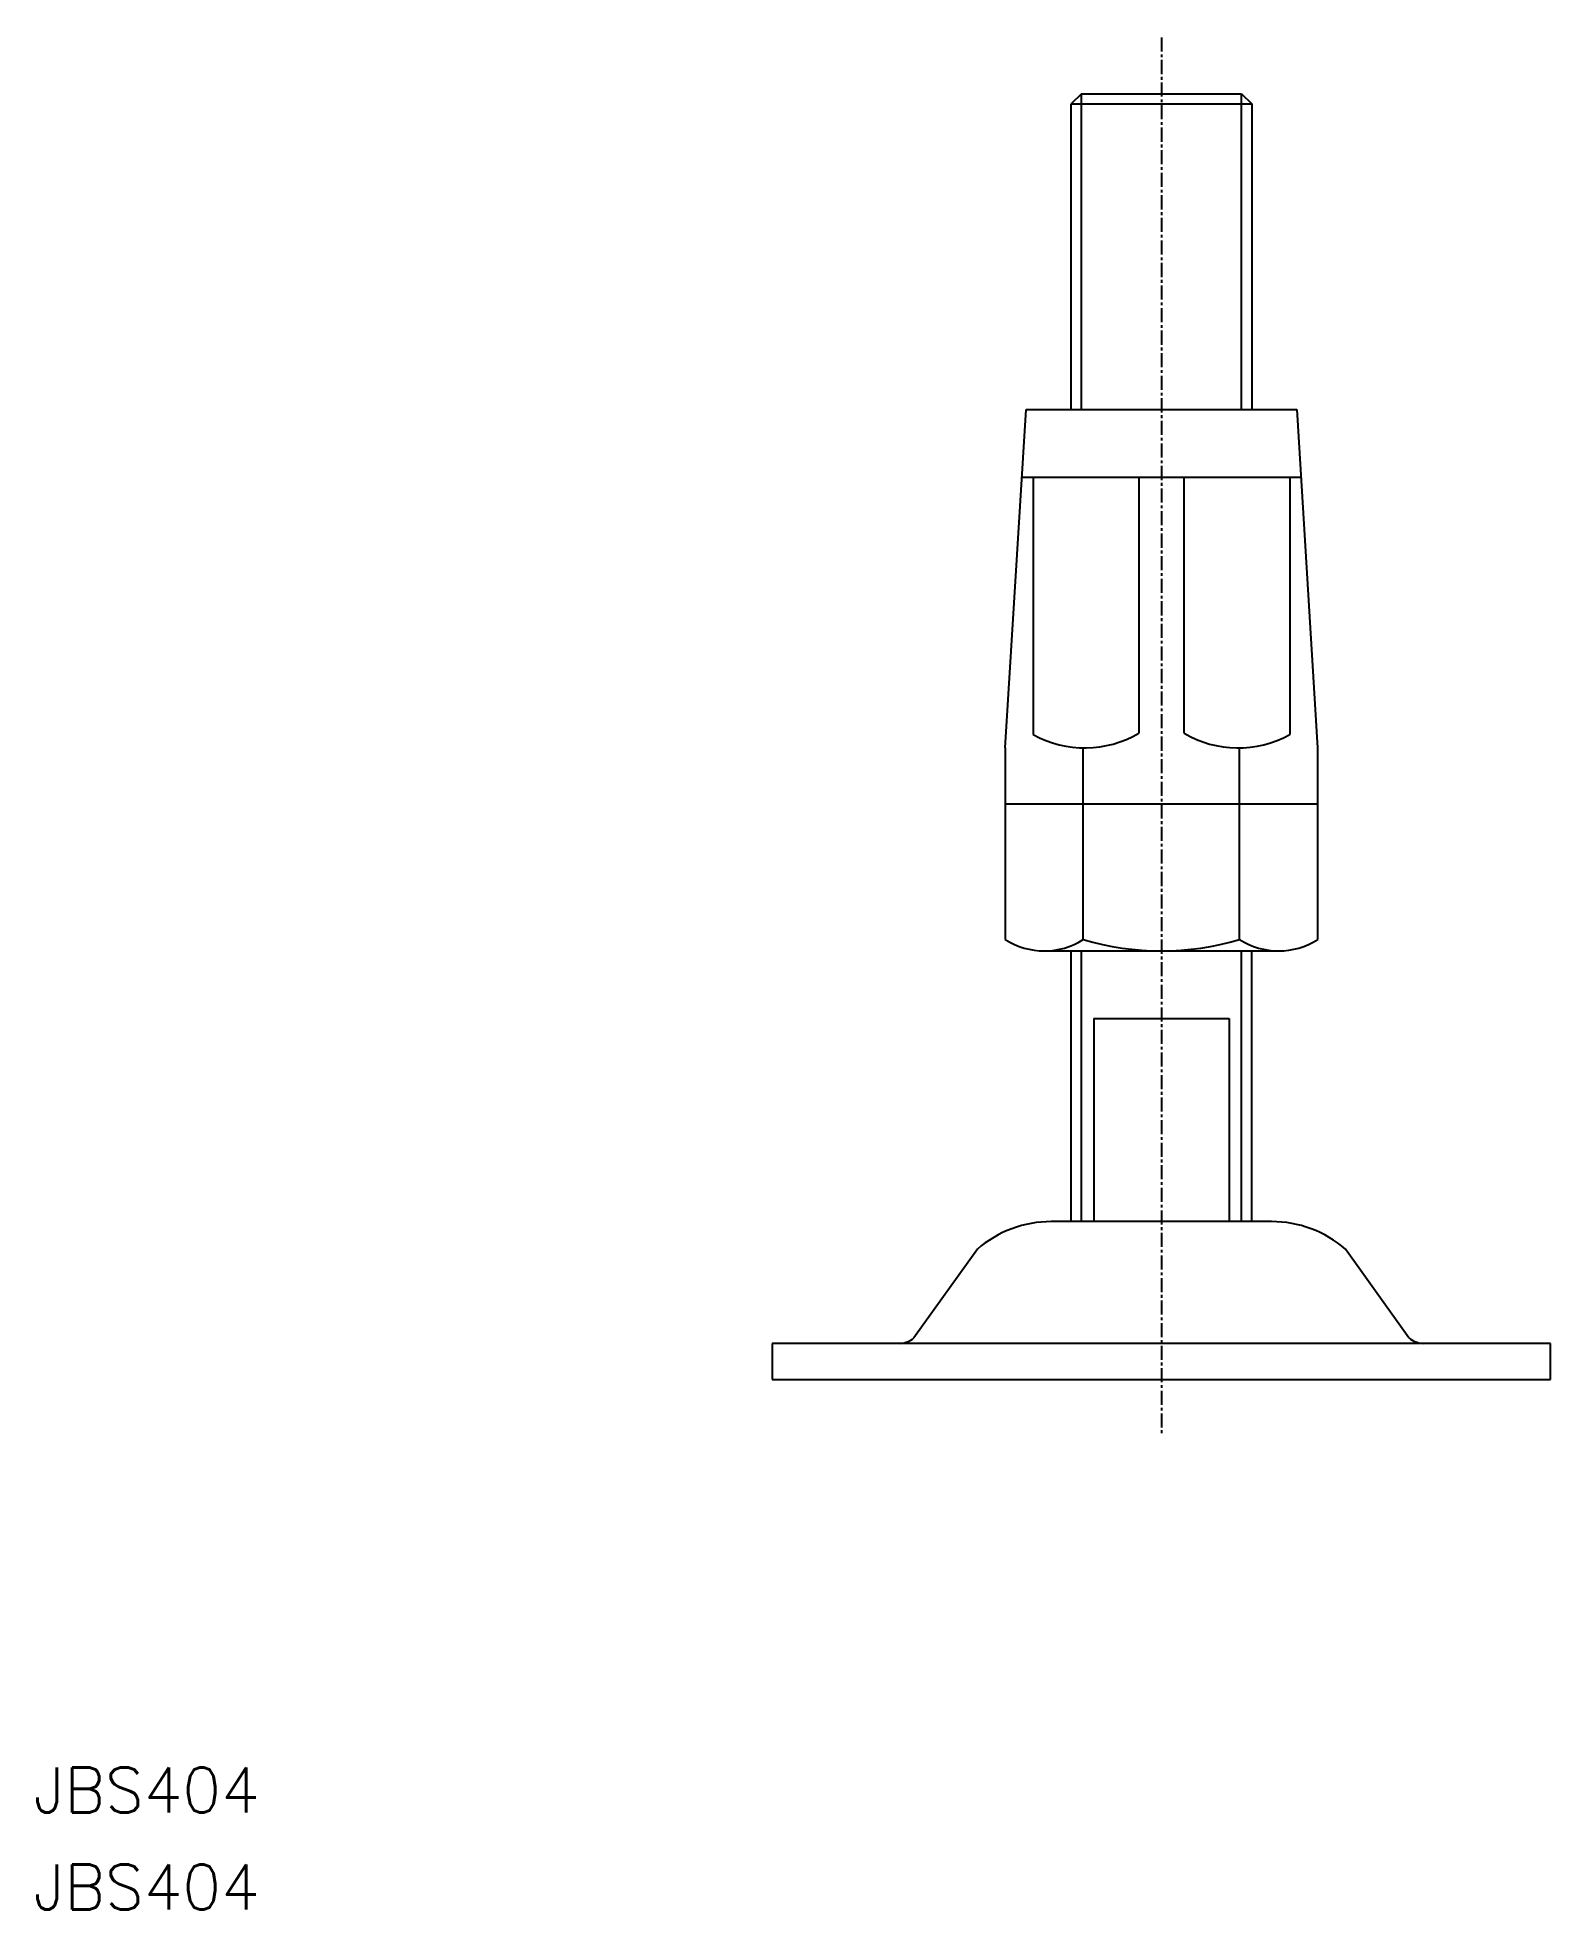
# Model space of a CAD drawing. Extents: x 0 to 134, y 0 to 166.
import ezdxf

# ---------------------------------------------------------------- set-up
doc = ezdxf.new("R2010")
doc.units = 0
doc.linetypes.add('CENTER', pattern=[2, 1.25, -0.25, 0.25, -0.25])
doc.layers.get('0').update_dxf_attribs({"linetype": 'CONTINUOUS'})
doc.layers.add('CENTER', color=1, linetype='CENTER')
doc.styles.get("Standard").update_dxf_attribs({"font": 'txt.shx', "bigfont": 'bigfont.shx'})

msp = doc.modelspace()

# ---------------------------------------------------------------- linework, layer by layer
at = {"color": 7, "linetype": 'CONTINUOUS'}
for p, q in [((92.9, 161), (92, 160.1)), ((92, 133), (92, 160.1)), ((92, 160.1), (108, 160.1)), ((92.9, 161), (107.1, 161)), ((107.1, 161), (108, 160.1)), ((108, 160.1), (108, 133)), ((86.15, 103), (88, 133)), ((88, 133), (112, 133)), ((112, 133), (113.85, 103)), ((87.63, 127), (112.37, 127)), ((88.63, 127), (88.63, 104.19)), ((98, 127), (98, 104.32)), ((102, 127), (102, 104.32)), ((111.37, 127), (111.37, 104.19)), ((86.15, 103), (86.15, 98)), ((93.07, 98), (93.07, 103)), ((106.93, 98), (106.93, 103)), ((113.85, 103), (113.85, 98)), ((113.86, 98), (86.14, 98)), ((86.14, 98), (86.14, 86.02)), ((93.07, 86.02), (93.07, 98)), ((106.93, 86.02), (106.93, 98)), ((113.86, 86.02), (113.86, 98)), ((89.61, 85), (110.39, 85)), ((92, 61), (92, 85)), ((108, 61), (108, 85)), ((94, 79), (106, 79)), ((94, 79), (94, 61)), ((106, 79), (106, 61)), ((109.77, 61), (90.23, 61)), ((83.68, 58.56), (78.06, 50.69)), ((121.94, 50.69), (116.32, 58.56)), ((65.5, 50.2), (65.5, 47)), ((134.5, 50.2), (65.5, 50.2)), ((134.5, 47), (134.5, 50.2)), ((65.5, 47), (134.5, 47))]:
    msp.add_line(p, q, dxfattribs=at)
at = {"color": 3, "linetype": 'CONTINUOUS'}
for p, q in [((92.9, 133), (92.9, 161)), ((107.1, 133), (107.1, 161)), ((92.9, 61), (92.9, 85)), ((107.1, 61), (107.1, 85))]:
    msp.add_line(p, q, dxfattribs=at)
at = {"color": 7, "linetype": 'CONTINUOUS'}
for centre, radius, start, end in [((93.2, 112.37), 9.37, 240.7969, 300.7969), ((106.8, 112.37), 9.37, 239.2031, 299.2031), ((89.61, 91.38), 6.38, 237.1327, 302.8673), ((100, 109), 24, 253.2213, 286.7787), ((110.39, 91.38), 6.38, 237.1327, 302.8673), ((90.23, 51), 10, 90, 130.9144), ((109.77, 51), 10, 49.0856, 90), ((76.75, 52.2), 2, 270, 310.9144), ((123.25, 52.2), 2, 229.0856, 270)]:
    msp.add_arc(centre, radius, start, end, dxfattribs=at)
at = {"layer": 'CENTER', "color": 1, "linetype": 'CENTER'}
msp.add_line((100, 166), (100, 42), dxfattribs=at)

# ---------------------------------------------------------------- texts
at = {"color": 7, "linetype": 'CONTINUOUS'}
for p in [(0, 8.6), (0, 0)]:
    msp.add_text('JBS404', height=4, dxfattribs=at).set_placement(p)

doc.saveas('drawing.dxf')
